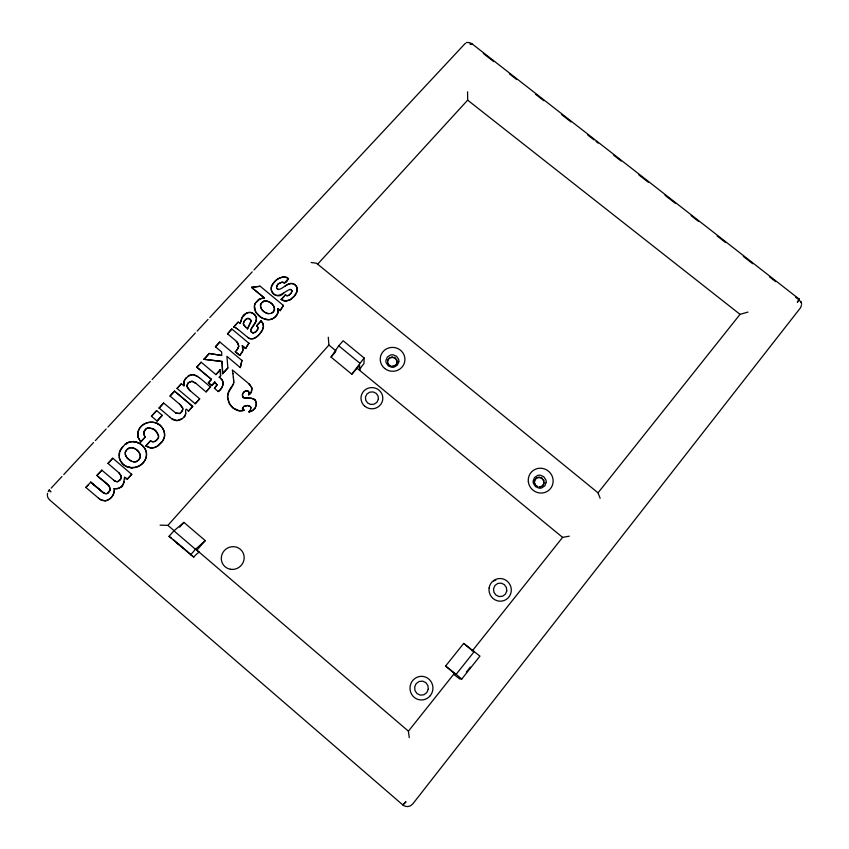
<?xml version="1.0" encoding="UTF-8"?>
<svg xmlns="http://www.w3.org/2000/svg" width="849" height="849" viewBox="0 0 849 849"><rect width="100%" height="100%" fill="white"/><g stroke="black" fill="none" stroke-linecap="round" stroke-linejoin="round"><path stroke-width="1.27" d="M278.079 284.086L282.017 282.133A3.3 3.12 -3.6 0 1 283.205 282.367C286.007 284.839 291.027 276.954 285.349 277.082A6.994 6.612 -3.4 0 0 283.163 276.827L277.283 279.141A18.508 17.532 -3.3 0 0 274.959 281.252C272.168 284.086 269.695 288.787 272.285 292.523C277.432 299.803 284.426 291.44 289.923 289.413A2.451 2.324 -3.2 0 1 290.687 289.52L291.982 291.016L291.165 293.096L288.851 295.24L286.994 295.675L285.253 294.996L281.189 299.432L283.131 300.62A7.004 6.643 -3.7 0 0 285.115 301.077A7.312 6.93 -3.7 0 0 286.442 301.087L290.188 299.782L294.019 296.492A20.641 19.516 -3.9 0 0 295.367 294.794C297.617 292.056 298.264 287.567 295.335 285.041C289.573 279.883 284.415 288.193 278.897 289.456A2.409 2.282 -4 0 1 278.132 289.36C275.872 287.195 276.265 288.204 277.453 284.861A7.959 7.535 -3.6 0 1 278.483 283.672M364.125 357.97L363.966 363.669A6.707 1.061 -50.5 0 0 359.573 370.313L359.636 365.367L351.836 374.229L331.014 357.068L338.719 345.787L343.187 340.778L364.125 357.97L351.836 374.229M238.293 329.582L248.608 338.125A6.251 5.943 -9.1 0 0 249.617 338.602L252.588 338.847A7.036 6.686 -9.1 0 0 253.745 338.528L255.188 337.87A10.75 10.209 -9 0 0 256.249 337.202L257.183 336.491A23.517 22.286 -9.1 0 0 259.709 334.06L262.33 330.431L263.477 326.876L263.052 323.692L261.099 320.848L256.759 325.581L257.905 327.449C258.414 330.866 253.777 334.867 251.049 331.757A1.751 1.656 -8.9 0 1 250.604 330.792C251.686 325.581 259.741 320.667 255.008 315.011A8.925 8.458 -8.6 0 0 254.095 314.13L253.755 313.865A9.265 8.787 -8.7 0 0 252.652 313.164L251.506 312.665A6.049 5.741 -8.4 0 0 248.035 312.559L246.836 312.973A8.607 8.161 -8.4 0 0 245.34 313.801C240.681 315 241.933 326.016 238.187 322.079L233.762 326.886L234.929 327.396M242.984 348.61L242.527 351.762L239.8 355.338L235.269 351.666L239.853 355.476L242.973 350.361L242.198 345.681L245.648 348.536L248.916 343.145L245.594 348.387M534.456 482.487L534.541 480.502L536.388 478.231L539.264 477.509L542.055 478.624L543.71 481.16L543.593 484.132L541.747 486.403L539.826 486.891M271.118 313.461L273.367 312.007C278.642 304.908 263.307 295.484 260.431 304.993C260.208 310.172 266.172 314.608 271.118 313.461L273.325 311.848L274.545 309.195M254.785 323.501C253.607 326.356 247.452 331.227 253.151 333.01M119.359 455.945L119.613 451.986L122.882 446.478M311.137 262.511L316.507 263.232L317.643 264.166L467.65 100.15L467.587 91.83M287.769 278.196L288.384 278.78M247.208 318.428L244.448 320.689L243.408 323.278A3.905 3.704 -8.9 0 0 243.525 324.414L247.483 328.934L251.102 321.262L250.02 319.171L247.664 318.481M133.134 461.856C136.381 462.588 139.045 460.052 140.265 457.24C140.838 451.732 134.63 446.67 129.324 447.784L126.756 449.567L125.217 452.241L125.302 454.884L126.989 457.791L131.553 461.315M233.783 382.485C232.361 388.502 225.303 393.299 228.254 400.473M114.137 490.945C113.819 495.752 109.945 499.976 105.191 500.825L101.848 500.358L98.484 498.289M240.278 323.32L241.88 317.643L246.422 313.345A7.609 7.216 -8.4 0 1 247.59 312.857L249.16 312.549A5.635 5.349 -8.3 0 1 250.349 312.57L251.145 312.719M543.922 483.803L544.22 482.328M534.552 481.638L534.849 480.173M228.742 402.033L230.27 405.005A16.375 15.707 -15.3 0 0 231.427 406.491C234.504 409.78 239.651 412.221 244.066 410.343L242.443 408.433L243.833 406.353L247.664 405.429L250.349 406.491C252.928 408.995 246.168 413.654 251.325 411.203A8.394 8.066 -15.8 0 0 252.747 410.428L254.031 409.42M242.496 408.539L243.886 406.469L247.717 405.546L250.444 406.671L250.922 408.061M291.982 291.016L291.207 293.245L288.893 295.399L287.036 295.834L285.253 294.996M240.309 367.606L241.933 360.39L240.309 367.606L226.916 356.357L227.882 367.978L222.65 373.709L222.045 361.409L203.898 359.286L222.109 361.547L222.65 373.709M396.78 363.298L397.12 361.886M387.537 361.154L387.876 359.743M243.345 397.438A3.247 3.12 -15.1 0 1 242.581 396.228L242.591 394.169A4.33 4.149 -15 0 1 243.026 393.183A5.434 5.211 -14.9 0 1 243.716 392.27L244.576 391.538A4.075 3.905 -14.9 0 1 245.51 391.049A4.139 3.969 -14.9 0 1 246.146 390.869L247.218 390.837A2.494 2.398 -14.8 0 1 248.173 391.156L249.001 392.302L248.778 394.53A7.068 6.771 -15.1 0 0 249.012 393.565L249.065 393.257A3.237 3.099 -14.8 0 0 249.001 392.196L247.675 390.827A2.759 2.643 -14.8 0 0 246.741 390.678L244.268 391.601L242.527 394.106A3.746 3.598 -15 0 0 242.4 395.454L242.878 396.812M276.986 285.646L276.625 286.824M236.935 341.776L238.76 346.137L237.72 349.003L235.269 351.666M235.523 340.438L238.038 343.346L238.813 346.307L236.638 350.478M175.839 413.145L179.67 413.58L181.272 412.349L182.662 409.579A3.831 3.64 -21.2 0 0 182.715 408.783A4.065 3.863 -21.2 0 0 182.429 407.541L180.455 404.92L170.023 396.058L174.554 391.145L192.649 406.363L188.436 411.171C183.257 404.793 187.799 415.554 183.798 417.199M185.857 413.155C184.318 420.266 175.011 423.375 170.214 417.379M233.613 383.939L230.366 388.449A13.754 13.181 -15.5 0 0 227.744 397.64L229.421 403.551L233.114 407.987L239.131 410.725L244.066 410.343L243.005 409.536M276.986 285.901L277.814 284.595M124.41 481.595C122.935 484.864 120.675 488.239 116.844 488.801C110.317 488.271 118.011 489.3 119.635 487.719C126.268 487.252 122.139 472.288 127.17 479.303L131.701 474.347L127.17 479.303M268.21 313.812C264.357 312.75 260.091 309.503 260.494 305.078L261.789 302.796L264.166 301.215C269.048 300.366 274.63 304.706 274.524 309.768M136.116 461.633C130.863 462.705 124.676 457.738 125.355 452.241L126.862 449.673L129.526 447.869C134.832 446.871 141.03 451.891 140.329 457.441L138.78 460.009L136.105 461.76M113.883 488.515C115.464 494.086 110.879 499.859 105.435 500.889L100.267 499.605L85.845 487.432L90.716 482.147L102.315 492.08L105.711 493.694A3.375 3.184 -31.7 0 0 106.91 493.524L110.147 490.117L109.203 486.212L96.945 475.398L101.901 470.229L96.945 475.398M255.093 408.136L256.249 405.058A8.575 8.235 -15.8 0 0 256.345 403.508L255.369 400.41A4.701 4.521 -15.4 0 0 254.36 399.401L251.219 398.223L244.363 398.001A3.194 3.067 -15.1 0 1 243.366 397.374M280.191 310.511L283.439 305.364L280.223 310.67L277.91 308.633L280.223 310.67M114.159 480.672L116.43 481.67A3.247 3.067 -30.3 0 0 117.884 481.532L120.685 478.974A4.691 4.425 -30.2 0 0 120.791 475.185L118.881 472.755M185.942 377.847L183.83 381.71L184.021 385.924L183.904 381.838L184.679 379.832L189.104 375.258L194.188 374.6L199.398 377.72M108.364 492.834C115.315 485.66 100.002 479.865 97.062 475.482M250.391 410.088L248.799 411.85L252.206 410.619L254.647 408.56M466.345 672.153L470.357 667.102M453.663 674.308L459.733 678.956L461.76 679.051L479.95 656.118L463.692 643.404L445.598 666.051L455.351 674.308L453.663 674.308L408.422 731.169L409.25 737.654M472.256 650.939L562.6 537.375L569.276 536.175M600.137 498.289L598.046 492.834L740.041 314.353L747.98 312.092M461.76 679.051L456.157 674.318L474.368 651.416M206.031 391.898L210.435 386.889L206.031 391.898L195.769 383.217L191.948 381.148L188.457 382.634L187.003 385.255A3.842 3.651 -18.3 0 0 187.024 386.56L189.295 390.009L199.695 398.839L195.206 403.763L177.048 388.439L181.336 383.78L183.946 385.796M190.611 554.843L195.493 549.292L205.267 540.622L183.904 522.39L173.939 530.848L169.036 536.356L193.731 557.093A7.227 1.136 -48.5 0 1 199.419 552.349L196.766 550.279L205.267 540.622M181.272 412.349L182.673 410.025A4.001 3.799 -21.2 0 0 182.673 408.157L179.585 404.156M179.638 527.176L183.904 522.39M331.014 357.068L335.366 352.186M160.09 525.16L167.89 525.372L328.913 345.076L328.287 337.233M281.221 299.591L285.285 295.155M211.751 385.637L214.765 382.146L211.751 385.637L208.366 382.74L211.443 379.376L196.735 367.065L201.192 362.226L215.954 374.642L220.273 369.729L215.954 374.642M208.44 382.867L211.443 379.376M192.649 406.363L188.436 411.171M220.326 369.867L220.623 375.937L219.265 377.412L220.56 375.799L220.273 369.729M222.587 373.581L227.882 367.978M284.341 283.184L288.352 278.61L285.816 277.39M140.658 441.82L145.328 436.948L140.754 441.926L138.037 437.267L137.814 432.672C140.149 420.425 157.818 418.408 163.114 429.201A14.444 13.69 -25.2 0 1 164.112 431.547L164.568 434.911A11.016 10.443 -25 0 1 164.197 437.415L163.942 438.243A13.128 12.438 -25 0 1 162.339 441.342L157.32 446.107A12.066 11.44 -25.2 0 1 154.55 447.37L153.754 447.593A9.71 9.201 -25.4 0 1 150.666 447.848L145.731 445.937L150.369 440.864L152.799 441.83L155.07 441.48L158.36 437.893A5.497 5.211 -25.2 0 0 158.593 436.333A5.105 4.85 -25.1 0 0 158.476 435.357L155.314 430.528A13.977 13.244 -25.8 0 0 153.711 429.318A12.141 11.504 -25.6 0 0 152.236 428.522L147.779 428.045M148.66 427.747L153.552 429.169A14.146 13.404 -25.8 0 1 154.868 430.114A13.658 12.937 -25.8 0 1 155.675 430.836A14.794 14.019 -25.9 0 1 156.428 431.621A12.48 11.822 -25.7 0 1 157.436 432.948L158.508 436.216A5.009 4.754 -25.1 0 1 157.797 438.837C156.375 441.353 152.99 442.541 150.453 440.971L145.826 446.033L150.156 447.869A8.872 8.416 -25.5 0 0 152.608 447.911A10.761 10.209 -25.3 0 0 155.08 447.327L156.683 446.616A14.2 13.457 -25.1 0 0 158.933 445.163L162.339 441.586L164.133 438.042A11.78 11.164 -25 0 0 164.6 435.792A11.111 10.538 -25 0 0 164.589 433.531L164.08 431.281A13.902 13.181 -25.2 0 0 162.35 427.97C156.29 418.324 140.181 421.391 137.92 432.714L138.164 437.468L140.754 441.926M256.801 325.729L261.099 320.848M121.205 477.828A4.67 4.404 -30.2 0 0 121.248 476.544L118.998 472.851L107.972 463.427L112.779 458.205L131.701 474.347M151.44 416.243L156.641 410.598L162.286 415.405L157.097 421.051L151.44 416.243L156.641 410.598M163.613 403.02L159.145 408.082L163.613 403.02L175.743 413.017L179.542 413.484L181.41 412.009M203.898 359.286L209.278 353.449L221.791 355.476L221.6 351.932L215.423 346.785L219.827 341.998L241.986 360.528M231.83 328.977L227.511 333.88L231.83 328.977L248.969 343.293M88.402 484.885L85.845 487.432M174.554 391.145L170.023 396.058M211.507 379.503L196.809 367.203L201.192 362.226M203.972 359.435L209.278 353.449M233.815 327.035L238.187 322.079M283.47 305.523L260.197 286.251L251.559 287.333L264.357 297.872L258.574 299.41L255.103 303.507A8.968 8.501 -6.5 0 0 254.435 305.767A9.604 9.106 -6.4 0 0 254.467 308.463L254.668 309.386A11.897 11.281 -6.2 0 0 255.634 311.742L256.101 312.517A16.195 15.356 -5.7 0 0 257.852 314.714L260.601 317.006A16.407 15.558 -5.7 0 0 262.946 318.354L268.21 319.627A9.392 8.915 -6.2 0 0 273.336 318.248C276.541 316.327 279.088 312.528 277.846 308.707M162.201 415.288L157.097 421.051M51.152 488.143L61.966 476.501M63.771 474.57L93.517 442.562M95.321 440.631L106.136 428.989M107.94 427.047L150.305 381.477M152.109 379.535L195.376 332.988M197.18 331.046L208.005 319.415M209.799 317.473L252.174 271.903M253.978 269.961L465.008 43.649A6.24 5.635 12.8 0 1 465.677 43.395M120.791 479.048A4.67 4.404 -30.2 0 1 120.08 480.109L117.555 481.733L114.976 481.224L101.784 470.144M214.765 382.146L217.047 384.788L214.479 388.333L218.246 391.569C222.342 388.768 225.601 382.23 220.666 378.58M125.355 444.048L120.749 449.132A12.098 11.44 -27.7 0 0 121.418 462.1C127.095 470.558 140.149 469.306 144.818 460.455A12.119 11.472 -27.6 0 0 144.022 447.317C139.788 441.565 131.234 439.58 125.355 444.048C133.038 438.424 144.394 443.401 146.325 452.475C148.554 468.659 122.521 473.986 119.274 457.271M278.483 283.874L278.705 283.683A7.28 6.888 -3.7 0 1 279.427 283.142L281.73 282.314A3.714 3.513 -3.7 0 1 282.664 282.367L283.258 282.537M542.065 486.084L543.18 485.097M535.592 478.878L536.706 477.891M394.881 365.484L396.016 364.539M388.651 358.501L389.776 357.556M125.917 444.197L127.944 442.679M187.533 376.51L192.479 374.505L197.69 376.404M182.174 418.599L177.123 420.637L171.923 418.706M248.651 394.87L249.383 394.403A7.068 6.771 -14.5 0 0 251.378 392.089L252.111 388.672L249.839 384.565L232.361 369.973L232.955 373.709M248.608 394.743L249.319 394.286A7.068 6.781 -14.5 0 0 251.304 392.015L251.866 387.622L248.778 383.759M260.441 298.615L255.485 302.997A9.413 8.925 -6.4 0 0 254.477 305.927L255.761 312.039L260.42 317.017A17.288 16.386 -5.6 0 0 262.649 318.343L266.024 319.542A10.475 9.944 -6.2 0 0 268.528 319.786L270.969 319.426A9.626 9.137 -6.2 0 0 273.994 318.004C276.88 316.019 279.045 312.421 277.888 308.866M471.344 43.448L469.985 44.159A6.421 1.571 -54.3 0 1 471.842 44.53M147.047 428.161C143.693 429.583 142.526 434.391 145.328 436.948M254.562 323.84L255.538 322.429A9.286 8.798 -8.6 0 0 256.016 321.357L256.44 317.77L254.647 314.735A9.551 9.063 -8.7 0 0 253.363 313.716L252.652 313.292A6.389 6.06 -8.4 0 0 251.92 312.963M188.255 382.857L192.001 381.275L195.832 383.355M263.041 301.554L264.166 301.215M253.151 332.872L255.793 331.768L257.788 329.115L257.863 327.279L256.759 325.581M392.896 366.45L394.817 366.004L396.716 363.818L396.918 360.963L395.347 358.522L392.599 357.429L389.723 358.098L387.823 360.273L387.611 363.128L389.182 365.579L391.018 366.312M248.799 411.85L249.765 411.638M246.38 318.831L248.449 318.301L250.646 319.765A2.621 2.483 -8.7 0 1 251.06 320.996L247.483 328.934M261.736 298.445L264.357 297.872M251.559 287.333L260.197 286.251M539.189 486.806L540.686 486.679M538.075 477.297L539.582 477.17M391.994 366.152L393.49 366.036M391.166 357.005L392.663 356.888M466.43 42.45L469.815 42.63L471.163 43.893M210.584 353.778L220.549 355.285M133.272 441.448L138.801 442.945M126.628 466.504L132.168 468.011M265.822 300.822L266.873 301.108M105.17 493.694L104.3 493.375M233.762 326.886L236.033 328.032M252.726 398.69L254.933 399.975A5.009 4.818 -15.4 0 1 255.814 401.195L256.292 404.007L255.538 407.138A8.331 8.002 -15.8 0 1 253.936 409.377M50.452 491.433L50.908 491.858L49.072 489.958L49.635 490.658M283.492 282.484L284.309 283.014M394.127 357.227L395.411 357.991M389.235 365.059L390.529 365.813M541.057 477.509L542.384 478.295M536.377 485.681L537.704 486.466M239.269 322.578L240.225 323.172M103.047 492.622L103.854 493.142M281.189 299.432L285.391 300.939L289.689 299.888A12.088 11.451 -3.7 0 0 291.324 298.837L293.393 296.97A21.31 20.143 -3.9 0 0 294.794 295.367L297.054 291.218L297.065 287.843A6.24 5.911 -3 0 0 296.216 286.187C293.658 281.953 287.938 283.768 285.105 286.017M244.013 410.226L242.443 408.433M157.044 423.237L159.548 424.956M235.98 327.884L237.168 328.818M113.628 480.258L114.806 481.096M90.716 482.147L104.077 493.28L90.843 482.243M187.364 551.638L176.921 542.936L178.895 544.389M169.036 536.356L171.668 538.298M247.611 337.308L249.797 338.528A5.179 4.924 -9.2 0 0 251.262 338.793L253.129 338.56A7.853 7.471 -9.1 0 0 254.212 338.178L254.912 337.849A11.175 10.613 -9 0 0 256.292 336.989L257.194 336.3A23.952 22.69 -9.1 0 0 259.667 333.912L262.288 330.293L263.434 326.748L263.052 323.639L261.142 320.996M471.609 43.49L799.334 299.219M483.325 53.498L493.768 61.648M509.432 73.863L516.733 79.573M535.528 94.239L543.88 100.755M561.635 114.615L571.027 121.948M587.741 134.98L594.003 139.873M596.094 141.496L598.184 143.131M613.838 155.356L621.15 161.055M638.904 174.915L648.296 182.248M665 195.281L675.443 203.431M691.107 215.657L698.419 221.356M717.214 236.022L725.566 242.549M743.31 256.398L752.713 263.731M769.417 276.774L775.678 281.656M795.524 297.139L798.654 299.591M237.126 328.669L238.346 329.73M445.598 666.051L456.157 674.318M467.65 100.15L740.041 314.353M258.478 315.319L260.601 317.006M317.643 264.166L598.046 492.834M153.711 429.318L156.057 431.228M338.719 345.787L359.668 363.022M328.913 345.076L336.045 350.955M356.877 368.095L562.6 537.375M251.601 287.503L264.389 298.041M245.648 348.536L242.262 345.617M227.447 333.731L235.576 340.576M219.212 377.285C225.537 380.564 222.99 388.386 218.246 391.569M214.829 382.283L217.111 384.958L214.479 388.333M208.366 382.74L211.688 385.51M199.335 377.582L210.499 387.017M174.639 391.272L192.723 406.48M463.692 643.404L472.447 650.78M159.06 407.966L170.288 417.496M159.644 425.062L160.27 425.625M107.972 463.427L112.779 458.205M245.648 327.417L243.599 324.668A4.245 4.033 -8.9 0 1 243.451 323.511L243.833 321.973A5.338 5.062 -8.8 0 1 244.448 320.922L246.794 318.598M124.442 477.106L124.803 479.547M167.89 525.372L174.565 531.081M196.65 549.982L408.422 731.169M173.939 530.848L195.493 549.292M173.461 539.731L182.662 547.605M185.485 550.025L193.731 557.093M253.936 399.126L255.369 400.41M534.414 483.474L536.069 486.01M177.048 388.439L181.336 383.78M195.206 403.763L199.695 398.839M292.003 291.133L291.303 289.838M190.144 390.763L187.151 386.921A3.98 3.778 -18.3 0 1 187.151 385.053L188.457 382.634M543.402 479.43L544.039 480.821M534.721 483.145L535.348 484.546M144.457 435.76L143.895 432.067L146.198 428.819A4.807 4.553 -24.9 0 1 148.702 427.875M396.398 359.095L396.992 360.432M387.664 362.608L388.248 363.945M215.423 346.785L219.827 341.998M228.36 400.93L228.551 401.492M283.821 292.947C277.4 301.024 266.49 290.22 273.346 283.439A19.474 18.455 -3.3 0 1 274.153 282.377A20.514 19.442 -3.3 0 1 275.065 281.337A19.198 18.19 -3.3 0 1 276.562 279.926L279.692 277.867L283.057 277.007A7.556 7.142 -3.5 0 1 285.126 277.198M801.148 301.512L801.626 304.313M232.891 373.571L233.379 377.508M233.326 377.381L233.581 379.333M233.528 379.195L233.772 381.031M233.719 380.904L233.836 382.623M799.482 300.344A6.527 5.932 37.6 0 1 800.734 302.223M801.276 305.396A6.527 5.932 37.6 0 1 800.14 308.272L412.943 803.716L410.704 805.648A7.641 7.248 -82.8 0 1 402.713 804.841L49.582 499.87L47.958 497.716A7.291 6.803 -32.5 0 1 47.565 493.354M48.244 491.613A7.291 6.803 -32.5 0 1 49.348 490.085M242.92 396.929A3.492 3.354 -15 0 0 243.865 397.841L250.561 398.266A10.114 9.721 -16.1 0 1 252.195 398.531M493.587 580.907A11.186 10.931 68.6 0 1 495.784 580.345M108.173 492.982A4.553 4.298 -31.6 0 1 107.568 493.365L107.123 493.566A3.014 2.844 -31.7 0 1 106.645 493.704M546.172 482.434L544.803 485.872L541.715 487.931A7.365 7.142 43.1 0 1 539.126 488.154L535.623 486.679L533.469 483.527A7.365 7.142 43.3 0 1 533.172 480.927L534.552 477.478L537.64 475.44A7.365 7.153 43.4 0 1 540.229 475.217L543.721 476.692L545.865 479.834A7.365 7.153 43.2 0 1 546.172 482.434M398.828 361.791L397.364 365.102L394.233 367.055A7.216 6.972 7.6 0 1 391.654 367.256L388.216 365.802L386.168 362.756A7.216 6.972 7.7 0 1 385.945 360.252L387.42 356.951L390.54 355.009A7.227 6.972 7.6 0 1 393.119 354.818L396.547 356.262L398.595 359.297A7.227 6.972 7.5 0 1 398.828 361.791M799.27 299.188L797.317 302.297A6.643 0.552 -49.5 0 0 799.27 299.188M506.768 590.978L505.378 594.183L502.576 596.231L499.127 596.55L495.954 595.075L493.906 592.199L493.534 588.686L494.935 585.492L497.737 583.454L501.175 583.136L504.338 584.6L506.386 587.476L506.768 590.978M428.257 689.282L426.771 692.635L423.863 694.779L420.319 695.14L417.071 693.622L415.012 690.63L414.683 686.968L416.169 683.625L419.077 681.492L422.622 681.131L425.858 682.649L427.917 685.631L428.257 689.282M378.357 399.306L376.914 402.288L374.133 404.177L370.748 404.442L367.681 403.031L365.749 400.303L365.463 397.024L366.917 394.042L369.697 392.174L373.072 391.909L376.128 393.32L378.07 396.027L378.357 399.306M405.833 801.912L402.713 804.841A7.535 0.7 -52.2 0 0 405.833 801.912M277.114 288.628L278.185 289.53L277.114 288.628M230.429 569.265A11.61 11.228 -40.6 0 0 243.599 554.1A11.61 11.228 -40.6 0 0 224.178 550.757A11.61 11.228 -40.6 0 0 230.429 569.265M384.661 368.445A12.374 11.95 7.6 0 0 404.761 361.494A12.374 11.95 7.6 0 0 388.322 348.079A12.374 11.95 7.6 0 0 384.661 368.445M528.333 481.733A12.629 12.247 43.1 0 0 548.157 490.807A12.629 12.247 43.1 0 0 545.599 469.37A12.629 12.247 43.1 0 0 528.333 481.733M430.294 695.66A11.833 11.472 -85.9 0 0 423.386 676.483A11.833 11.472 -85.9 0 0 410.704 692.317A11.833 11.472 -85.9 0 0 430.294 695.66M489.12 587.954A11.387 11.122 67.9 0 0 504.2 600.498A11.387 11.122 67.9 0 0 507.129 581.119A11.387 11.122 67.9 0 0 489.12 587.954M364.879 406.3A10.92 10.613 3 0 0 382.655 400.07A10.92 10.613 3 0 0 368.179 388.195A10.92 10.613 3 0 0 364.879 406.3"/></g></svg>
